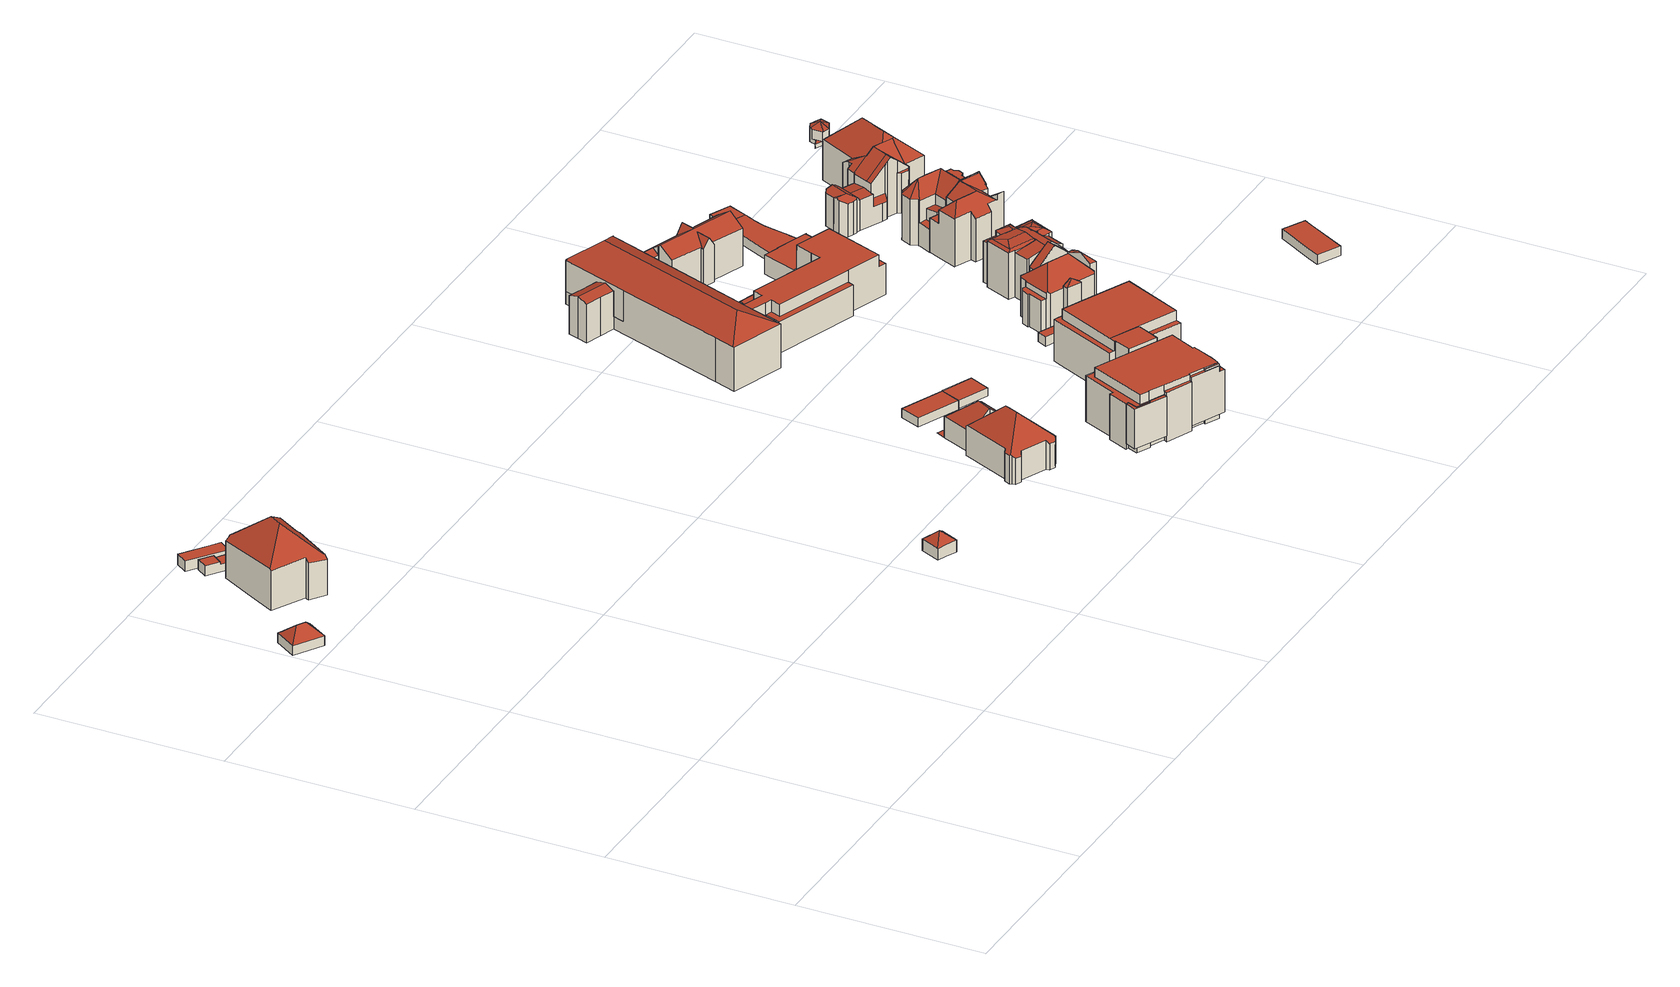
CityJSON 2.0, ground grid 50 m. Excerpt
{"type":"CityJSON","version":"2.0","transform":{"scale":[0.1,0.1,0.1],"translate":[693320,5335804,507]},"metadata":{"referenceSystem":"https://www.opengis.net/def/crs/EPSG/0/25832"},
"CityObjects":{
"building1":{"type":"Building","attributes":{"Gemeindeschluessel":"09162000","HoeheDach":"513.270","HoeheGrund":"507.666","Methode":"2000","NiedrigsteTraufeDesGebaeudes":"510.270","Geometrietyp2DReferenz":"3000","function":"31001_2000","roofType":"3200","measuredHeight":5.6,"storeysAboveGround":1},"geometry":[{"type":"MultiSurface","lod":"2","boundaries":[[[0,1,2,3]],[[3,2,4,5]],[[6,7,1,8]],[[5,4,8,9]],[[3,5,9,0]],[[2,7,6,4]],[[9,8,1,0]],[[6,8,4]],[[2,1,7]]],"semantics":{"surfaces":[{"type":"WallSurface"},{"type":"RoofSurface"},{"type":"GroundSurface"}],"values":[0,0,1,0,2,1,0,1,1]}}]},
"building2":{"type":"Building","attributes":{"Gemeindeschluessel":"09162000","HoeheDach":"525.310","HoeheGrund":"507.690","Methode":"2000","NiedrigsteTraufeDesGebaeudes":"517.414","Geometrietyp2DReferenz":"3000","function":"31001_1000","roofType":"3200","measuredHeight":17.62,"storeysAboveGround":3},"geometry":[{"type":"MultiSurface","lod":"2","boundaries":[[[10,11,12,13,14,15]],[[16,17,18,19,20,21,22,23,24]],[[25,26,27,28,29,30]],[[31,32,13,12]],[[29,33,34,35,36,30]],[[37,38,32,31,39,40]],[[41,19,18,42]],[[24,23,43,44,45,46,47,48]],[[18,17,16,49,50,42]],[[22,51,52,53,44,43,23]],[[10,15,35,34]],[[19,41,54,55,56,20]],[[51,36,35,15,14,13,32,38,37,52]],[[53,52,37,40,57,58,45,44]],[[33,29,28,27,55,54,41,42,50,49,48,47,46,45,58,57,40,39,31,12,11,10,34]],[[21,20,56,26,25,30,36,51,22]],[[27,26,56,55]],[[49,16,24,48]]],"semantics":{"surfaces":[{"type":"WallSurface"},{"type":"RoofSurface"},{"type":"GroundSurface"}],"values":[0,1,0,0,0,0,0,0,0,1,0,0,1,0,2,1,0,0]}}]},
"building3":{"type":"Building","attributes":{"Gemeindeschluessel":"09162000","HoeheDach":"510.190","HoeheGrund":"507.550","Methode":"2000","NiedrigsteTraufeDesGebaeudes":"508.890","Geometrietyp2DReferenz":"3000","function":"51009_1610","roofType":"1000","measuredHeight":2.64},"geometry":[{"type":"MultiSurface","lod":"2","boundaries":[[[59,60,61,62]],[[63,64,65,66]],[[65,64,67,68]],[[69,61,60,67,64,63,70,71,72,73]],[[66,74,75,76,72,71,70,63]],[[76,77,73,72]],[[75,74,66,65,68,59,62,78,77,76]],[[67,60,59,68]],[[61,69,78,62]],[[78,69,73,77]]],"semantics":{"surfaces":[{"type":"RoofSurface"},{"type":"WallSurface"},{"type":"GroundSurface"}],"values":[0,1,0,1,2,1,1,1,1,0]}}]},
"building4":{"type":"Building","attributes":{"Gemeindeschluessel":"09162000","HoeheDach":"510.381","HoeheGrund":"507.580","Methode":"1000","NiedrigsteTraufeDesGebaeudes":"510.381","Geometrietyp2DReferenz":"3000","function":"31001_2000","roofType":"1000","measuredHeight":2.8},"geometry":[{"type":"MultiSurface","lod":"2","boundaries":[[[79,80,81,82,83,84]],[[85,84,83,86]],[[82,81,87,88,86,83]],[[89,90,87,81,80,79]],[[89,79,84,85]],[[90,89,85,86,88,87]]],"semantics":{"surfaces":[{"type":"RoofSurface"},{"type":"WallSurface"},{"type":"GroundSurface"}],"values":[0,1,1,1,1,2]}}]},
"building5":{"type":"Building","attributes":{"Gemeindeschluessel":"09162000","HoeheDach":"526.290","HoeheGrund":"520.610","Methode":"2000","NiedrigsteTraufeDesGebaeudes":"523.634","Geometrietyp2DReferenz":"3000","function":"31001_2000","roofType":"3500","measuredHeight":5.68},"geometry":[{"type":"MultiSurface","lod":"2","boundaries":[[[91,92,93,94,95,96]],[[96,95,97,98,99]],[[100,92,91,101,102,103]],[[101,91,96,99,104,102]],[[105,97,95,94]],[[98,97,105,106,107,108]],[[99,98,108]],[[102,104,108,107,109,103]],[[99,108,104]],[[94,93,92,100,103,109,107,106,105]]],"semantics":{"surfaces":[{"type":"WallSurface"},{"type":"RoofSurface"},{"type":"GroundSurface"}],"values":[0,1,0,1,0,0,1,0,1,2]}}]},
"building6":{"type":"Building","attributes":{"Gemeindeschluessel":"09162000","HoeheDach":"534.470","HoeheGrund":"520.316","Methode":"2000","NiedrigsteTraufeDesGebaeudes":"527.316","Geometrietyp2DReferenz":"3000","function":"31001_1000","roofType":"3200","measuredHeight":14.15,"storeysAboveGround":2},"geometry":[{"type":"MultiSurface","lod":"2","boundaries":[[[110,111,112,113,114,115]],[[116,117,118,119,120,121]],[[122,123,124,125]],[[126,127,128,129,130,124,123,131,132,133,134,121,120,135,136]],[[137,129,128,138]],[[139,140,141,142]],[[138,128,127,126,143]],[[142,141,144,145]],[[144,146,147,148,149,145]],[[120,119,150,115,114,151,135]],[[137,152,125,124,130,129]],[[153,154,113,112]],[[110,115,150,155]],[[136,135,151,146,144,141,140]],[[151,114,113,154,156,147,146]],[[111,110,155,118,117,116,157,158,159,160,122,125,152,137,138,143,161,139,142,145,149,148,162,153,112]],[[162,156,154,153]],[[155,150,119,118]],[[160,159,132,131,123,122]],[[158,157,116,121,134,133]],[[161,143,126,136,140,139]],[[148,147,156,162]],[[158,133,132,159]]],"semantics":{"surfaces":[{"type":"WallSurface"},{"type":"RoofSurface"},{"type":"GroundSurface"}],"values":[0,0,0,1,0,0,0,0,0,1,0,0,0,1,1,2,0,0,0,0,0,0,0]}}]},
"building7":{"type":"Building","attributes":{"Gemeindeschluessel":"09162000","HoeheDach":"530.402","HoeheGrund":"519.993","Methode":"2000","NiedrigsteTraufeDesGebaeudes":"520.113","Geometrietyp2DReferenz":"3000","function":"31001_1000","roofType":"3200","measuredHeight":10.41,"storeysAboveGround":1},"geometry":[{"type":"MultiSurface","lod":"2","boundaries":[[[163,164,165,166,167,168,169,170,171]],[[172,173,174,175,168,167]],[[176,177,165,164]],[[178,179,163,171]],[[180,181,178,171,170,169,168,175,174]],[[182,177,176,179]],[[166,165,177,183]],[[183,173,172,167,166]],[[181,180,174,173,183,177,182]],[[181,182,179,178]],[[179,176,164,163]]],"semantics":{"surfaces":[{"type":"WallSurface"},{"type":"RoofSurface"},{"type":"GroundSurface"}],"values":[0,0,1,0,2,1,0,1,0,0,1]}}]},
"building8":{"type":"Building","attributes":{"Gemeindeschluessel":"09162000","HoeheDach":"531.570","HoeheGrund":"520.810","Methode":"2000","NiedrigsteTraufeDesGebaeudes":"531.570","Geometrietyp2DReferenz":"3000","function":"51009_1610","roofType":"1000","measuredHeight":10.76},"geometry":[{"type":"MultiSurface","lod":"2","boundaries":[[[184,185,186,187]],[[188,189,185,184]],[[187,186,190,191]],[[191,192,193,194,195,188,184,187]],[[192,196,197,193]],[[186,185,189,198,199,197,196,190]],[[194,199,198,195]],[[191,190,196,192]],[[193,197,199,194]],[[195,198,189,188]]],"semantics":{"surfaces":[{"type":"WallSurface"},{"type":"GroundSurface"},{"type":"RoofSurface"}],"values":[0,0,0,1,0,2,0,0,0,0]}}]},
"building9":{"type":"Building","attributes":{"Gemeindeschluessel":"09162000","HoeheDach":"522.218","HoeheGrund":"519.830","Methode":"1000","NiedrigsteTraufeDesGebaeudes":"522.218","Geometrietyp2DReferenz":"3000","function":"31001_2000","roofType":"1000","measuredHeight":2.39},"geometry":[{"type":"MultiSurface","lod":"2","boundaries":[[[200,201,202,203]],[[204,205,206,207]],[[203,202,205,204]],[[207,206,201,200]],[[202,201,206,205]],[[204,207,200,203]]],"semantics":{"surfaces":[{"type":"WallSurface"},{"type":"RoofSurface"},{"type":"GroundSurface"}],"values":[0,0,0,0,1,2]}}]},
"building10":{"type":"Building","attributes":{"Gemeindeschluessel":"09162000","HoeheDach":"534.340","HoeheGrund":"519.198","Methode":"2000","NiedrigsteTraufeDesGebaeudes":"531.710","Geometrietyp2DReferenz":"3000","function":"31001_1000","roofType":"1000","measuredHeight":15.14,"storeysAboveGround":4},"geometry":[{"type":"MultiSurface","lod":"2","boundaries":[[[208,209,210,211]],[[212,213,214,215,216,217]],[[218,219,220,221]],[[211,210,222,223]],[[217,216,224,225]],[[226,227,228,229]],[[230,215,214,231,232,233,234,235,236,237,222,210,209,238]],[[239,240,241,242,237,236]],[[243,244,245,246]],[[246,245,241,240]],[[247,248,249,250]],[[251,252,253,254]],[[227,233,232,228]],[[255,256,257,258]],[[216,215,230,224]],[[212,217,225,259]],[[260,231,214,213]],[[260,261,229,228,232,231]],[[239,255,258,262,263,261,260,213,212,259,264,265,266,218,221,251,254,267,247,250,268,243,246,240]],[[266,269,219,218]],[[221,220,252,251]],[[269,208,211,223,242,241,245,244,270,249,248,271,253,252,220,219]],[[265,264,224,230,238]],[[250,249,270,268]],[[259,225,224,264]],[[266,265,238,209,208,269]],[[223,222,237,242]],[[254,253,271,267]],[[258,257,272,262]],[[273,235,234,272]],[[257,256,273,272]],[[267,271,248,247]],[[255,239,236,235,273,256]],[[263,262,272,234,233,227,226]],[[263,226,229,261]],[[268,270,244,243]]],"semantics":{"surfaces":[{"type":"WallSurface"},{"type":"RoofSurface"},{"type":"GroundSurface"}],"values":[0,0,0,0,1,1,1,0,0,0,0,0,0,0,0,0,0,0,2,0,0,1,0,0,0,0,0,0,0,0,1,0,0,0,0,0]}}]},
"building11":{"type":"Building","attributes":{"Gemeindeschluessel":"09162000","HoeheDach":"533.780","HoeheGrund":"520.600","Methode":"2000","NiedrigsteTraufeDesGebaeudes":"532.270","Geometrietyp2DReferenz":"3000","function":"51009_1610","roofType":"1000","measuredHeight":13.18},"geometry":[{"type":"MultiSurface","lod":"2","boundaries":[[[274,275,276,277,278,279]],[[280,281,282,283]],[[282,281,284,285,286,287]],[[288,285,284,289]],[[286,275,274,287]],[[290,276,275,286,285,288]],[[291,278,277,292]],[[292,277,276,290]],[[290,288,289,280,283,293,291,292]],[[283,282,287,274,279,293]],[[293,279,278,291]],[[289,284,281,280]]],"semantics":{"surfaces":[{"type":"RoofSurface"},{"type":"WallSurface"},{"type":"GroundSurface"}],"values":[0,1,0,1,1,1,1,1,2,1,1,1]}}]},
"building12":{"type":"Building","attributes":{"Gemeindeschluessel":"09162000","HoeheDach":"522.207","HoeheGrund":"520.000","Methode":"1000","NiedrigsteTraufeDesGebaeudes":"522.207","Geometrietyp2DReferenz":"3000","function":"31001_2000","roofType":"1000","measuredHeight":2.21},"geometry":[{"type":"MultiSurface","lod":"2","boundaries":[[[294,295,296,297,298,299]],[[294,300,202,295]],[[301,302,299,298,297,201]],[[299,302,300,294]],[[300,302,301,201,303,202]],[[202,303,201,297,296,295]]],"semantics":{"surfaces":[{"type":"GroundSurface"},{"type":"WallSurface"},{"type":"RoofSurface"}],"values":[0,1,1,1,2,1]}}]},
"building13":{"type":"Building","attributes":{"Gemeindeschluessel":"09162000","HoeheDach":"531.940","HoeheGrund":"519.240","Methode":"2000","NiedrigsteTraufeDesGebaeudes":"531.940","Geometrietyp2DReferenz":"3000","function":"51009_1610","roofType":"1000","measuredHeight":12.7},"geometry":[{"type":"MultiSurface","lod":"2","boundaries":[[[255,239,240,246]],[[255,246,304,305]],[[304,246,240,306]],[[305,304,306,307]],[[307,306,240,239]],[[255,305,307,239]]],"semantics":{"surfaces":[{"type":"GroundSurface"},{"type":"WallSurface"},{"type":"RoofSurface"}],"values":[0,1,1,2,1,1]}}]},
"building14":{"type":"Building","attributes":{"Gemeindeschluessel":"09162000","HoeheDach":"536.900","HoeheGrund":"520.400","Methode":"2000","NiedrigsteTraufeDesGebaeudes":"523.900","Geometrietyp2DReferenz":"3000","function":"31001_2000","roofType":"3100","measuredHeight":16.5,"storeysAboveGround":3},"geometry":[{"type":"MultiSurface","lod":"2","boundaries":[[[308,309,310,311,312,313]],[[314,315,316,317]],[[318,319,320,321]],[[322,323,324]],[[325,326,315,314]],[[322,326,327,323]],[[328,329,330,331]],[[332,333,334,335]],[[317,316,336,337]],[[338,339,340,341]],[[335,334,339,338]],[[342,343,319,318,309,308,326,322,324]],[[344,345,346,347,348,349,350]],[[351,352,333,332]],[[329,353,354,330]],[[329,355,356,340,339,334,333,352,357,345,344,353]],[[358,359,320,319,343,350,349]],[[360,348,347,361]],[[315,326,327,326,308,313,336,316]],[[362,356,355,363]],[[342,364,354,353,344,350,343]],[[341,340,356,362]],[[365,311,310,366]],[[367,357,352,351]],[[368,358,349,348,360,369]],[[359,366,310,321,320]],[[370,337,336,313,312]],[[321,310,309,318]],[[361,371,369,360]],[[368,369,371,372]],[[370,312,311,365]],[[363,355,329,328]],[[325,373,364,342,324,323,327,326]],[[367,374,346,345,357]],[[373,331,330,354,364]],[[374,372,371,361,347,346]],[[373,325,314,317,337,370,365,366,359,358,368,372,374,367,351,332,335,338,341,362,363,328,331]]],"semantics":{"surfaces":[{"type":"RoofSurface"},{"type":"WallSurface"},{"type":"GroundSurface"}],"values":[0,1,0,0,1,1,1,1,1,1,1,1,0,1,0,0,1,1,0,1,0,1,1,1,1,1,1,1,0,1,1,1,1,1,1,1,2]}}]},
"building15":{"type":"Building","attributes":{"Gemeindeschluessel":"09162000","HoeheDach":"534.114","HoeheGrund":"519.855","Methode":"2000","NiedrigsteTraufeDesGebaeudes":"531.306","Geometrietyp2DReferenz":"3000","function":"31001_1000","roofType":"1000","measuredHeight":14.26,"storeysAboveGround":4},"geometry":[{"type":"MultiSurface","lod":"2","boundaries":[[[375,376,377,378]],[[379,380,381,382]],[[383,384,385,386,387,388]],[[389,381,390,391]],[[392,393,394,395,396,397]],[[398,399,400,389,391,401,375,378,402,403,404,405,406,407,408,409,387,386,385,410,411]],[[385,384,412,410]],[[410,412,413,411]],[[401,414,376,375]],[[415,416,417,418,397,396,419,420,421]],[[391,390,414,401]],[[409,422,388,387]],[[423,424,379,382]],[[425,426,427,428,429,407,406,405,404,403]],[[400,423,382,381,389]],[[402,378,377,415,421,425,403]],[[421,420,419,396,395,394,413,412,384,383,388,422,430,429,428,427,426,425]],[[380,379,424,431,432,418,417]],[[430,422,409,408,407,429]],[[390,381,380,417,416,415,377,376,414]],[[424,423,400,399,398,411,413,394,393,431]],[[432,431,393,392,397,418]]],"semantics":{"surfaces":[{"type":"WallSurface"},{"type":"GroundSurface"},{"type":"RoofSurface"}],"values":[0,0,0,0,0,1,0,0,0,0,0,0,2,0,0,0,2,0,0,2,0,2]}}]},
"building16":{"type":"Building","attributes":{"Gemeindeschluessel":"09162000","HoeheDach":"522.996","HoeheGrund":"520.530","Methode":"1000","NiedrigsteTraufeDesGebaeudes":"522.996","Geometrietyp2DReferenz":"3000","function":"31001_2000","roofType":"1000","measuredHeight":2.47},"geometry":[{"type":"MultiSurface","lod":"2","boundaries":[[[433,434,435,436]],[[437,433,436,438]],[[438,436,435,439]],[[439,435,434,440]],[[438,439,440,437]],[[440,434,433,437]]],"semantics":{"surfaces":[{"type":"RoofSurface"},{"type":"WallSurface"},{"type":"GroundSurface"}],"values":[0,1,1,1,2,1]}}]},
"building17":{"type":"Building","attributes":{"Gemeindeschluessel":"09162000","HoeheDach":"531.390","HoeheGrund":"519.630","Methode":"2000","NiedrigsteTraufeDesGebaeudes":"522.330","Geometrietyp2DReferenz":"3000","function":"31001_2000","roofType":"1000","measuredHeight":11.76,"storeysAboveGround":3},"geometry":[{"type":"MultiSurface","lod":"2","boundaries":[[[441,442,443,444,445,446]],[[447,448,449,450,451,452]],[[453,454,455,456,457,452,451,458,459,460,461,462,463,444,443]],[[464,465,441,446]],[[466,467,468,469]],[[470,471,472,473]],[[474,457,456,475]],[[476,447,452,457,474,477]],[[448,478,479,480,481,449]],[[482,483,460,459,484,485]],[[482,485,467,466]],[[486,453,443,442]],[[487,488,479,478]],[[489,490,491,492]],[[493,494,495,496,497,498]],[[499,461,460,500]],[[483,501,502,500,460]],[[445,444,463,503]],[[449,481,504,450]],[[505,506,507,508]],[[509,455,454,510]],[[492,491,488,487]],[[480,484,459,458,504,481]],[[511,512,471,470]],[[489,513,514,515,516,490]],[[480,479,488,491,490,516,496,495,468,467,485,484]],[[497,496,516,515]],[[515,514,507,506,517,518,472,471,512,519,520,521,522,498,497]],[[486,523,524,510,454,453]],[[464,446,445,503,525,499,500,502]],[[465,464,502,501]],[[473,472,518,526]],[[527,520,519,528]],[[529,522,521,530]],[[531,532,524,523]],[[530,521,520,527]],[[533,517,506,505]],[[476,477,532,531]],[[477,474,475,509,510,524,532]],[[525,462,461,499]],[[489,492,487,478,448,447,476,531,523,486,442,441,465,501,483,482,466,469,494,493,529,530,527,528,511,470,473,526,533,505,508,513]],[[469,468,495,494]],[[528,519,512,511]],[[493,498,522,529]],[[503,463,462,525]],[[475,456,455,509]],[[508,507,514,513]],[[526,518,517,533]],[[504,458,451,450]]],"semantics":{"surfaces":[{"type":"WallSurface"},{"type":"RoofSurface"},{"type":"GroundSurface"}],"values":[0,0,1,0,0,0,0,0,0,0,0,0,0,0,0,0,0,0,1,0,0,0,0,0,0,1,0,1,0,1,0,0,0,0,0,0,0,0,1,0,2,0,0,0,0,0,0,0,0]}}]},
"building18":{"type":"Building","attributes":{"Gemeindeschluessel":"09162000","HoeheDach":"535.534","HoeheGrund":"520.361","Methode":"2000","NiedrigsteTraufeDesGebaeudes":"529.340","Geometrietyp2DReferenz":"3000","function":"31001_1000","roofType":"3200","measuredHeight":15.17,"storeysAboveGround":2},"geometry":[{"type":"MultiSurface","lod":"2","boundaries":[[[534,535,536,537]],[[538,539,540,541]],[[542,543,544,545]],[[546,547,548]],[[549,550,551,552]],[[553,554,555,556,557,558]],[[559,560,561,562,563]],[[534,564,565,566,535]],[[567,559,563,568]],[[569,570,571,544,543,572,573]],[[574,552,551,575,576]],[[577,578,579,580,581]],[[582,572,543,542]],[[583,560,584,585]],[[540,539,586,587,583,585]],[[567,588,589,584,560,559]],[[590,589,588,591]],[[592,593,594,595]],[[546,548,596,597,555,554]],[[569,598,599,570]],[[553,600,536,535,566,601,602,603]],[[574,576,604,605]],[[606,607,608,609,598,569]],[[590,541,540,585,584,589]],[[558,600,553]],[[610,557,556,611]],[[545,544,571,612]],[[613,614,565,564]],[[615,587,586,616]],[[580,617,618,619,581]],[[549,591,588,567,568,620,550]],[[578,605,604,621,622,623,579]],[[624,573,572,582]],[[546,554,553,603,625]],[[626,611,556,555,597]],[[627,628,561,629]],[[626,597,596,630]],[[631,577,581,619,632,633]],[[616,586,539,538]],[[606,569,573,624]],[[603,602,575,551,550,620]],[[631,633,608,607]],[[561,628,594,593,547,546,625,562]],[[592,630,596,548,547,593]],[[615,629,561,560,583,587]],[[579,623,617,580]],[[621,632,619,618,622]],[[603,620,568,563,562,625]],[[595,594,628,627]],[[609,601,566,565,614,599,598]],[[610,537,536,600,558,557]],[[621,604,576,575,602,601,609,608,633,632]],[[592,595,627,629,615,616,538,541,590,591,549,552,574,605,578,577,631,607,606,624,582,542,545,612,613,564,534,537,610,611,626,630]],[[623,622,618,617]],[[613,612,571,570,599,614]]],"semantics":{"surfaces":[{"type":"WallSurface"},{"type":"RoofSurface"},{"type":"GroundSurface"}],"values":[0,0,0,0,0,1,1,0,1,1,0,0,0,0,1,1,0,0,1,0,1,0,0,0,0,0,0,0,0,1,0,0,0,0,0,0,0,0,0,0,1,0,1,0,0,1,0,0,0,1,0,1,2,1,0]}}]},
"building19":{"type":"Building","attributes":{"Gemeindeschluessel":"09162000","HoeheDach":"532.662","HoeheGrund":"519.365","Methode":"2000","NiedrigsteTraufeDesGebaeudes":"529.673","Geometrietyp2DReferenz":"3000","function":"31001_2000","roofType":"3100","measuredHeight":13.3,"storeysAboveGround":3},"geometry":[{"type":"MultiSurface","lod":"2","boundaries":[[[634,635,636]],[[637,638,639,640,641]],[[642,643,644,645]],[[646,647,648,649,650]],[[646,651,652,645,644,653,640,639,647]],[[649,654,655,656,650]],[[655,654,642,645,652]],[[657,658,659,660]],[[661,662,663,657,660]],[[661,660,659,664]],[[642,654,649,648,638,637,662,661,664,665,666,667,668,669,643]],[[664,659,670,665]],[[637,641,663,662]],[[656,655,652,651]],[[665,670,671,666]],[[636,635,672]],[[666,671,673,667]],[[672,673,671,670,659,658,663,641,640,653,674,634,636]],[[648,647,639,638]],[[669,653,644,643]],[[657,663,658]],[[668,674,653,669]],[[672,635,634,674,668,667,673]],[[656,651,646,650]]],"semantics":{"surfaces":[{"type":"RoofSurface"},{"type":"WallSurface"},{"type":"GroundSurface"}],"values":[0,1,1,1,0,1,1,0,1,1,2,1,1,0,1,0,1,0,1,1,1,1,1,0]}}]},
"building20":{"type":"Building","attributes":{"Gemeindeschluessel":"09162000","HoeheDach":"534.390","HoeheGrund":"520.390","Methode":"2000","NiedrigsteTraufeDesGebaeudes":"530.600","Geometrietyp2DReferenz":"3000","function":"31001_1000","roofType":"3200","measuredHeight":14,"storeysAboveGround":2},"geometry":[{"type":"MultiSurface","lod":"2","boundaries":[[[675,676,677,678,679,680]],[[681,682,683]],[[679,678,684]],[[685,686,687]],[[683,682,688,689,690,691,692,693]],[[694,695,677,676]],[[626,630,696,697,698,699]],[[700,701,702,703,704,705,706]],[[707,695,708]],[[702,701,709]],[[710,711,712]],[[692,713,693]],[[690,714,715]],[[714,716,680,679,684,717]],[[718,719,720,721,722,723]],[[724,725,726]],[[727,728,723,722]],[[729,730,731,732]],[[733,706,705,734]],[[735,736,737]],[[738,739,740,703]],[[738,702,709,707,708,731,730,741,739]],[[697,726,713,692,742,712,711,698]],[[715,714,717,743]],[[744,745,711,710,743,717]],[[744,700,745]],[[746,747,748,749]],[[725,681,683,713,726]],[[746,750,751,752,747]],[[696,724,726,697]],[[742,691,712]],[[753,688,682,754]],[[753,675,680,716,689,688]],[[735,686,685]],[[705,704,734]],[[755,701,700,744,717]],[[611,756,757,610]],[[692,691,742]],[[693,713,683]],[[752,734,704,748,747]],[[722,721,740,739,727]],[[630,754,682,681,725,724,696]],[[755,717,684]],[[719,749,748,720]],[[694,732,731,708,695]],[[740,721,720,748,704,703]],[[738,703,702]],[[727,739,741,728]],[[700,687,686,758,699,698,711,745]],[[753,754,630,626,611,610,759,750,746,749,719,718,729,732,694,676,675]],[[729,718,723,728,741,730]],[[751,736,735,685,687,733,734,752]],[[755,684,678,677,695,707,709,701]],[[700,706,733,687]],[[611,626,699,758,756]],[[610,757,760,759]],[[689,716,714,690]],[[710,712,691,690,715,743]],[[750,759,760,737,736,751]],[[757,756,758,686,735,737,760]]],"semantics":{"surfaces":[{"type":"WallSurface"},{"type":"RoofSurface"},{"type":"GroundSurface"}],"values":[0,0,0,0,1,0,0,1,1,0,0,0,1,1,0,0,1,0,1,0,0,1,1,1,0,1,0,1,0,1,0,0,0,0,1,0,0,0,0,1,0,0,0,0,0,1,0,0,1,2,0,1,1,0,0,0,1,1,0,1]}}]},
"building21":{"type":"Building","attributes":{"Gemeindeschluessel":"09162000","HoeheDach":"536.250","HoeheGrund":"520.310","Methode":"2000","NiedrigsteTraufeDesGebaeudes":"529.609","Geometrietyp2DReferenz":"3000","function":"31001_1000","roofType":"3200","measuredHeight":15.94,"storeysAboveGround":2},"geometry":[{"type":"MultiSurface","lod":"2","boundaries":[[[761,762,763,764]],[[765,766,767,768,769]],[[770,771,772,773,774,775,776,777,767,766,765,778]],[[779,780,781]],[[782,768,783,784]],[[785,769,786,787,788,789,790]],[[791,792,793,794,795,796,797,798,777,776,799]],[[800,764,763,801,802,803]],[[796,795,804,805,779,781,797]],[[764,800,803,806,807,794,793,792,791,799,808,809,810,811,812,813,814,790,789,788,815,816,817,818,761]],[[798,797,781]],[[786,769,768,782]],[[778,765,769,785]],[[784,783,819,820,821,762,761,818,817,816,815,788,787]],[[782,784,787,786]],[[767,822,819,783,768]],[[777,798,781,780,819,822,767]],[[773,772,771,812,811,810]],[[814,813,812,771,770,778,785,790]],[[780,823,802,801,763,762,821,820,819]],[[794,807,806,803,802,823,805,804,795]],[[775,774,809,808,799,776]],[[805,823,780,779]],[[809,774,773,810]]],"semantics":{"surfaces":[{"type":"WallSurface"},{"type":"RoofSurface"},{"type":"GroundSurface"}],"values":[0,1,1,0,0,0,0,0,1,2,0,0,1,0,1,1,1,0,0,1,0,0,0,0]}}]},
"building22":{"type":"Building","attributes":{"Gemeindeschluessel":"09162000","HoeheDach":"522.330","HoeheGrund":"519.532","Methode":"2000","NiedrigsteTraufeDesGebaeudes":"522.330","Geometrietyp2DReferenz":"3000","function":"31001_2000","roofType":"1000","measuredHeight":2.8,"storeysAboveGround":1},"geometry":[{"type":"MultiSurface","lod":"2","boundaries":[[[824,825,520,826]],[[520,825,827,521]],[[828,521,827,829]],[[829,827,825,824]],[[828,829,824,826]],[[826,520,521,828]]],"semantics":{"surfaces":[{"type":"WallSurface"},{"type":"RoofSurface"},{"type":"GroundSurface"}],"values":[0,1,0,0,2,0]}}]},
"building23":{"type":"Building","attributes":{"Gemeindeschluessel":"09162000","HoeheDach":"536.444","HoeheGrund":"520.220","Methode":"2000","NiedrigsteTraufeDesGebaeudes":"526.520","Geometrietyp2DReferenz":"3000","function":"31001_1000","roofType":"3100","measuredHeight":16.22,"storeysAboveGround":2},"geometry":[{"type":"MultiSurface","lod":"2","boundaries":[[[830,831,832,833,834,835,836]],[[837,838,832,831,830,839,840,841,842,843,844,845,846,847,848,849,850,851,852,853,854,855,856,857,858,859,860,861,862,863,864,865,866,867,868,869,870]],[[871,872,873,874,875,876,877]],[[861,878,879,862]],[[880,870,869,881]],[[882,877,883,884,885,850,849,848,847]],[[851,850,885,886,887,852]],[[888,889,890,891,867,866,865,864,892]],[[870,880,893,837]],[[894,871,877,883,877,882]],[[834,833,895,893,880,881,896,891,890,897]],[[875,874,898,899,900,876]],[[846,845,844,843,842,841,840,901,902,903,904,905,906,907,908,894,882,847]],[[885,884,876,900,886]],[[837,893,895,838]],[[864,863,862,879,909,892]],[[910,897,890,889]],[[900,899,898,888,892,909,879,878,911,912,913,914,915,916]],[[886,900,917,918,887]],[[835,834,897,910]],[[907,906,874,873]],[[852,887,918,853]],[[903,902,901,919,836,835,910,904]],[[914,913,912,859,858,857,856,915]],[[912,911,878,861,860,859]],[[907,873,872,908]],[[839,919,901,840]],[[918,917,916,915,856,855,854,853]],[[868,896,881,869]],[[877,876,884,883]],[[838,895,833,832]],[[905,920,898,874,906]],[[904,910,889,888,898,920,905]],[[919,839,830,836]],[[900,916,917]],[[894,908,872,871]],[[867,891,896,868]]],"semantics":{"surfaces":[{"type":"WallSurface"},{"type":"GroundSurface"},{"type":"RoofSurface"}],"values":[0,1,0,0,0,0,0,0,0,2,2,2,0,2,0,0,0,2,2,0,0,0,2,0,0,2,0,0,0,0,0,2,2,0,2,0,0]}}]},
"building24":{"type":"Building","attributes":{"Gemeindeschluessel":"09162000","HoeheDach":"523.306","HoeheGrund":"520.720","Methode":"1000","NiedrigsteTraufeDesGebaeudes":"523.306","Geometrietyp2DReferenz":"3000","function":"31001_2000","roofType":"1000","measuredHeight":2.59},"geometry":[{"type":"MultiSurface","lod":"2","boundaries":[[[921,922,923,924]],[[925,926,927,928,929,930]],[[928,927,931,932]],[[932,931,922,921]],[[921,924,933,930,929,928,932]],[[933,924,923,934,925,930]],[[934,923,922,931,927,926,925]]],"semantics":{"surfaces":[{"type":"WallSurface"},{"type":"GroundSurface"},{"type":"RoofSurface"}],"values":[0,0,0,0,1,0,2]}}]},
"building25":{"type":"Building","attributes":{"Gemeindeschluessel":"09162000","HoeheDach":"536.600","HoeheGrund":"519.000","Methode":"2000","NiedrigsteTraufeDesGebaeudes":"523.843","Geometrietyp2DReferenz":"3000","function":"31001_1000","roofType":"3200","measuredHeight":17.6,"storeysAboveGround":2},"geometry":[{"type":"MultiSurface","lod":"2","boundaries":[[[935,936,937,938]],[[939,940,941,942]],[[943,944,945,946]],[[947,948,949,938,937]],[[950,951,952,953]],[[954,955,951,950]],[[956,957,958,959,960,961,962,963,964,965,966,967,968,969,954,950,953,970,948,947,971,972,973,943,946,974,975,976,977,978,979,980,981,982,983]],[[935,984,985,986,987,988,989]],[[990,991,992,993,994,995,941,940]],[[996,997,998,999]],[[1000,1001,1002,1003,1004,1005]],[[959,940,939,1006,960]],[[936,1007,971,947,937]],[[1008,942,941,995]],[[976,975,1009,1010,1011,1012]],[[978,1013,1014,979]],[[935,938,949,1015,952,951,955,984]],[[996,1016,1017,997]],[[972,1018,1019,973]],[[943,973,1019,1020,944]],[[1003,1006,998,1004]],[[981,980,1021,1017,1016,1022]],[[969,968,1023,1024,1025,1026]],[[1027,1028,1029,1030]],[[1031,1011,1010,1032,1033,1034]],[[1008,998,1006,939,942]],[[989,988,945,944,1020]],[[963,1027,1030,964]],[[935,989,1020,1019,1018,1007,936]],[[1023,1035,1036,1037,1024]],[[965,964,1030,1000,1005,1038]],[[1017,1021,1039,997]],[[1040,1041,1038,1005,1004,1031,1034]],[[999,998,1008]],[[1031,1004,998,997,1042,1012,1011]],[[965,1038,1041,966]],[[958,990,940,959]],[[1036,1040,1034,1033,1037]],[[994,993,1043,1044,1045]],[[982,981,1022,1045,1044]],[[1032,1046,1047,1026,1025,1033]],[[954,969,1026,1047,985,984,955]],[[1018,972,971,1007]],[[956,992,991,957]],[[996,999,1008,995,994,1045,1022,1016]],[[1029,1001,1000,1030]],[[985,1047,1046,1048,986]],[[961,960,1006,1003,1002]],[[962,961,1002,1001,1029,1028]],[[967,966,1041,1040,1036,1035]],[[974,946,945,988,987]],[[997,1039,1014,1013,1049,1042]],[[962,1028,1027,963]],[[1037,1033,1025,1024]],[[1046,1032,1010,1009,1048]],[[980,979,1014,1039,1021]],[[982,1044,1043,983]],[[977,976,1012,1042,1049]],[[949,948,970,1015]],[[975,974,987,986,1048,1009]],[[956,983,1043,993,992]],[[967,1035,1023,968]],[[953,952,1015,970]],[[977,1049,1013,978]],[[957,991,990,958]]],"semantics":{"surfaces":[{"type":"RoofSurface"},{"type":"WallSurface"},{"type":"GroundSurface"}],"values":[0,0,1,1,1,1,2,0,0,1,0,1,1,0,1,1,0,1,1,1,0,1,1,0,1,0,0,1,0,0,1,0,0,1,0,1,1,1,0,1,0,1,1,1,0,1,1,1,1,1,1,0,1,1,0,1,1,1,1,1,1,1,1,1,1]}}]},
"building26":{"type":"Building","attributes":{"Gemeindeschluessel":"09162000","HoeheDach":"524.140","HoeheGrund":"519.080","Methode":"2000","NiedrigsteTraufeDesGebaeudes":"523.253","Geometrietyp2DReferenz":"3000","function":"31001_1000","roofType":"3200","measuredHeight":5.06},"geometry":[{"type":"MultiSurface","lod":"2","boundaries":[[[1050,1051,1052,1053]],[[1054,1055,1056,1057]],[[1052,1057,1056,1058,1059,1053]],[[1060,1061,1051,1050]],[[1055,1061,1060,1058,1056]],[[1051,1054,1057,1052]],[[1051,1061,1055,1054]],[[1050,1053,1059,1058,1060]]],"semantics":{"surfaces":[{"type":"WallSurface"},{"type":"RoofSurface"},{"type":"GroundSurface"}],"values":[0,1,0,0,0,1,1,2]}}]},
"building27":{"type":"Building","attributes":{"Gemeindeschluessel":"09162000","HoeheDach":"524.150","HoeheGrund":"519.200","Methode":"2000","NiedrigsteTraufeDesGebaeudes":"520.270","Geometrietyp2DReferenz":"3000","function":"31001_2000","roofType":"3600","measuredHeight":4.95},"geometry":[{"type":"MultiSurface","lod":"2","boundaries":[[[1062,1063,1064,1065,1066,1067,1068,1069,1070,1071,1072,1073,1074,1075,1076,1077,1078]],[[1079,1080,1081,1082,1083,1084]],[[1085,1079,1086,1087,1088,1089]],[[1090,1080,1079]],[[1091,1079,1085]],[[1064,1063,1062,1078,1092,1093,1081,1080,1090]],[[1089,1088,1087,1094,1095,1096]],[[1097,1098,1099]],[[1100,1101,1094,1087,1086,1102,1073,1072,1071,1070,1069]],[[1082,1081,1093,1097,1099,1083]],[[1083,1099,1098,1103,1077,1076,1075,1074,1084]],[[1093,1092,1103,1098,1097]],[[1067,1066,1065,1091,1085,1089,1096,1104,1068]],[[1065,1064,1090,1091]],[[1068,1104,1100,1069]],[[1102,1084,1074,1073]],[[1077,1103,1092,1078]],[[1079,1084,1102,1086]],[[1096,1095,1094,1101,1100,1104]],[[1090,1079,1091]]],"semantics":{"surfaces":[{"type":"GroundSurface"},{"type":"RoofSurface"},{"type":"WallSurface"}],"values":[0,1,1,1,1,2,2,1,2,2,2,1,2,2,2,2,2,1,1,1]}}]}
},
"vertices":[
[118,1581,7],[118,1581,33],[81,1524,33],[81,1524,7],[6,1571,33],[6,1571,7],[52,1583,63],[73,1570,63],[44,1628,33],[44,1628,7],
[344,1826,7],[345,1827,7],[345,1828,7],[345,1828,113],[345,1827,114],[344,1826,116],[258,1661,118],[256,1657,114],[253,1651,108],[294,1622,104],[299,1631,113],[298,1633,114],[273,1737,183],[172,1712,119],[170,1708,115],[363,1735,114],[369,1732,108],[369,1732,7],[363,1735,7],[357,1738,7],[357,1738,120],[307,1855,7],[307,1855,110],[386,1791,7],[391,1801,7],[391,1801,114],[386,1791,124],[303,1847,117],[305,1851,114],[305,1851,7],[303,1847,7],[294,1622,7],[253,1651,7],[208,1779,114],[258,1871,108],[258,1871,7],[208,1779,7],[172,1712,7],[170,1708,7],[258,1661,7],[256,1657,7],[293,1769,183],[269,1866,119],[264,1868,114],[299,1631,7],[302,1637,7],[302,1637,113],[269,1866,7],[264,1868,7],
[305,1877,25],[326,1906,25],[300,1924,25],[279,1896,25],[352,1887,5],[352,1887,19],[332,1858,19],[332,1858,5],[326,1906,19],[305,1877,19],[300,1924,32],[326,1906,5],[300,1924,5],[267,1948,5],[267,1948,32],[305,1877,5],[279,1896,5],[247,1919,5],[247,1919,32],[279,1896,32],
[336,1902,34],[358,1933,34],[359,1933,34],[332,1952,34],[265,2000,34],[244,1970,34],[244,1970,6],[265,2000,6],[359,1933,6],[332,1952,6],[336,1902,6],[358,1933,6],
[933,287,168],[933,287,136],[933,288,136],[935,292,136],[935,292,169],[933,288,169],[958,337,167],[957,337,167],[919,324,193],[903,300,136],[903,300,167],[881,309,166],[881,309,136],[881,310,167],[958,337,136],[957,337,136],[904,362,136],[904,362,167],[881,310,136],
[1408,285,133],[1463,412,133],[1464,414,133],[1464,414,213],[1463,412,216],[1408,285,216],[1398,258,133],[1400,259,133],[1405,261,133],[1405,261,209],[1400,259,213],[1398,258,211],[1372,270,133],[1372,270,212],[1303,301,212],[1303,301,133],[1277,311,210],[1277,311,209],[1279,303,203],[1295,296,203],[1300,300,209],[1373,267,209],[1374,261,204],[1390,254,204],[1396,257,209],[1362,341,275],[1276,314,212],[1295,296,133],[1279,303,133],[1274,318,133],[1274,318,210],[1281,333,210],[1281,333,133],[1277,311,133],[1290,336,216],[1290,336,133],[1345,463,217],[1347,467,213],[1347,467,133],[1345,463,133],[1411,274,210],[1378,378,275],[1300,300,133],[1413,437,133],[1413,437,213],[1411,274,133],[1363,460,213],[1396,257,133],[1390,254,133],[1374,261,133],[1373,267,133],[1276,314,133],[1363,460,133],
[1363,460,187],[1402,550,188],[1402,551,187],[1402,551,131],[1413,576,131],[1413,576,130],[1402,551,130],[1402,550,130],[1363,460,130],[1497,539,131],[1515,531,131],[1515,531,130],[1497,539,130],[1431,477,234],[1503,505,187],[1413,437,130],[1413,437,234],[1503,505,130],[1464,414,130],[1464,414,187],[1503,505,131],
[1634,89,138],[1634,89,246],[1629,80,246],[1629,80,138],[1591,109,138],[1591,109,246],[1541,120,246],[1541,120,138],[1555,150,138],[1563,148,138],[1552,121,138],[1589,103,138],[1555,150,246],[1563,148,246],[1589,103,246],[1552,121,246],
[1560,635,128],[1560,635,152],[1537,581,152],[1537,581,128],[1422,630,128],[1422,630,152],[1445,684,152],[1445,684,128],
[1591,108,247],[1591,108,273],[1567,119,273],[1567,119,247],[1700,49,122],[1705,58,122],[1705,58,273],[1704,57,273],[1704,57,256],[1700,49,256],[1552,121,122],[1552,121,247],[1563,148,247],[1563,148,122],[1634,271,273],[1634,271,247],[1634,89,256],[1629,80,256],[1781,17,271],[1783,22,271],[1744,39,271],[1742,35,271],[1634,89,273],[1745,40,273],[1744,39,273],[1783,22,273],[1794,42,273],[1820,102,273],[1816,104,273],[1848,174,273],[1591,109,273],[1816,104,122],[1853,184,122],[1853,184,247],[1848,174,247],[1870,183,122],[1870,183,247],[1867,177,247],[1867,177,122],[1629,292,122],[1629,292,247],[1749,238,247],[1749,238,122],[1555,150,122],[1555,150,247],[1579,205,247],[1579,205,122],[1831,96,122],[1831,96,247],[1805,37,247],[1805,37,122],[1629,80,122],[1745,40,122],[1742,35,122],[1794,42,122],[1781,17,122],[1634,89,122],[1591,109,122],[1589,103,122],[1589,200,122],[1826,203,122],[1589,103,247],[1826,203,247],[1589,200,247],[1794,42,247],[1820,102,247],
[1776,14,268],[1778,19,268],[1742,35,268],[1745,40,268],[1705,58,268],[1700,49,268],[1805,37,136],[1805,37,253],[1791,8,253],[1791,8,136],[1794,42,253],[1781,17,253],[1778,19,253],[1776,14,253],[1781,17,136],[1794,42,136],[1742,35,136],[1705,58,136],[1745,40,136],[1700,49,136],
[1620,546,130],[1537,581,130],[1548,608,130],[1560,635,130],[1561,635,130],[1644,600,130],[1620,546,152],[1561,635,152],[1644,600,152],[1548,608,152],
[1867,177,249],[1831,96,249],[1853,184,249],[1816,104,249],
[1508,1494,249],[1518,1522,239],[1517,1522,239],[1475,1536,239],[1433,1551,239],[1424,1524,249],[1457,1482,134],[1457,1482,239],[1415,1496,239],[1415,1496,134],[1518,1522,169],[1552,1619,169],[1552,1620,169],[1517,1522,169],[1499,1467,169],[1498,1467,169],[1488,1437,169],[1499,1467,134],[1499,1467,239],[1498,1467,239],[1513,1036,134],[1513,1036,254],[1367,1086,254],[1367,1086,134],[1673,1489,134],[1673,1489,254],[1672,1486,254],[1672,1486,134],[1424,1523,249],[1424,1523,134],[1665,1469,134],[1665,1469,255],[1570,1198,254],[1570,1198,134],[1488,1437,254],[1552,1619,254],[1607,1544,299],[1700,1568,255],[1640,1589,255],[1640,1590,254],[1605,1602,254],[1605,1601,255],[1554,1619,255],[1678,1503,134],[1678,1503,254],[1459,1123,299],[1367,1088,255],[1534,1096,255],[1548,1137,254],[1700,1568,254],[1605,1601,134],[1552,1620,134],[1605,1602,169],[1640,1590,169],[1548,1137,134],[1534,1096,134],[1388,1146,255],[1475,1536,134],[1517,1522,134],[1700,1568,134],[1609,1611,134],[1609,1611,169],[1433,1551,134],[1643,1600,169],[1643,1600,134],[1388,1146,134],[1640,1589,134],
[1751,242,129],[1751,242,270],[1769,284,270],[1769,284,129],[1854,264,244],[1854,264,270],[1848,250,270],[1848,250,244],[1935,443,243],[1979,423,243],[1979,423,129],[1935,443,129],[1898,459,129],[1898,459,243],[1848,250,129],[1826,203,270],[1826,203,129],[1926,424,271],[2029,377,271],[2029,377,243],[1926,424,243],[1844,461,243],[1844,461,271],[2029,377,129],[1957,217,129],[1951,203,129],[1749,238,129],[1766,286,129],[1751,292,129],[1752,293,129],[1758,307,129],[1830,467,129],[1835,478,129],[1849,471,129],[1894,450,129],[1975,414,129],[2033,388,129],[1975,414,243],[2033,388,243],[1749,238,270],[1766,286,270],[1766,287,270],[1772,301,270],[1772,301,271],[1772,301,243],[1766,287,243],[1766,286,243],[1894,450,243],[1951,203,244],[1957,217,244],[1751,292,243],[1752,293,243],[1758,307,243],[1830,467,243],[1835,478,243],[1849,471,243],[1957,217,271],[1854,264,271],
[1925,501,160],[1935,526,160],[1889,546,160],[1878,521,160],[1925,501,135],[1878,521,135],[1889,546,135],[1935,526,135],
[1570,1198,126],[1548,1137,126],[1548,1137,244],[1558,1165,244],[1558,1165,212],[1570,1198,212],[1821,1012,126],[1939,971,126],[1939,971,211],[1917,979,211],[1917,979,244],[1821,1012,244],[1600,1119,244],[1599,1118,244],[1617,1112,244],[1608,1085,244],[1821,1011,244],[1973,1137,244],[1872,1172,244],[1855,1125,244],[1845,1096,244],[1637,1168,244],[1627,1141,244],[1620,1182,212],[1620,1182,126],[1864,1176,126],[1864,1176,179],[1896,1268,179],[1896,1268,126],[2057,1353,126],[2057,1353,153],[2054,1342,153],[2054,1342,126],[1821,1011,212],[1608,1085,212],[1815,995,126],[1815,995,212],[1995,1131,126],[1995,1131,179],[1995,1130,179],[1995,1130,211],[1872,1173,126],[1855,1125,126],[1872,1172,179],[1872,1173,179],[1600,1119,126],[1994,1131,126],[1994,1131,179],[2027,1223,126],[2027,1223,179],[2025,1223,179],[2025,1223,126],[2012,1414,126],[1938,1253,126],[1938,1253,179],[1938,1255,179],[1938,1255,153],[2012,1414,153],[1845,1096,212],[1855,1125,212],[1627,1200,126],[1627,1200,212],[1627,1141,212],[1973,1137,211],[2042,1277,126],[2042,1277,153],[2039,1262,153],[2039,1262,126],[1617,1112,212],[1599,1118,212],[2067,1380,126],[2067,1380,153],[2032,1238,126],[2032,1238,153],[2028,1224,153],[2028,1224,179],[2047,1304,153],[2050,1323,153],[2073,1395,153],[2081,1410,153],[2022,1436,153],[2017,1427,153],[1590,1092,126],[1590,1092,212],[1637,1168,212],[2050,1323,126],[2081,1410,126],[2073,1395,126],[2017,1427,126],[2022,1436,126],[1584,1075,126],[1584,1075,212],[2047,1304,126],
[1987,640,134],[1987,640,239],[2031,621,239],[2031,621,134],[2133,531,134],[2133,531,224],[2120,524,224],[2120,524,134],[1942,598,134],[1942,598,223],[1950,617,223],[1950,617,134],[2123,584,246],[2136,579,246],[2136,579,235],[2087,508,134],[2087,508,239],[2081,495,239],[2081,495,134],[2038,619,238],[2085,600,280],[2095,623,280],[2093,624,277],[2042,645,232],[2032,622,233],[2102,537,267],[2133,563,251],[2132,563,251],[2116,570,251],[2101,538,267],[1979,637,134],[1979,637,239],[1982,638,241],[2104,501,252],[2088,508,252],[1940,551,223],[1970,619,223],[1961,623,223],[1943,597,223],[1927,557,223],[2071,489,134],[2076,492,243],[2071,489,238],[1977,512,134],[2016,496,134],[2016,496,243],[1977,512,244],[1977,512,243],[1943,597,134],[2133,563,224],[2117,526,251],[2117,526,224],[2141,552,224],[2138,560,224],[2106,501,251],[2116,526,251],[2116,526,134],[2106,501,134],[2134,575,134],[2134,575,248],[2136,573,248],[2136,573,134],[2147,602,234],[2102,621,274],[1940,551,238],[1970,619,238],[2032,622,238],[2000,576,285],[2059,552,285],[2122,585,238],[2022,510,238],[2022,510,134],[1940,551,134],[1944,542,134],[1944,542,238],[1942,547,242],[2042,645,134],[2093,624,134],[1961,623,134],[1971,618,134],[1971,618,239],[2138,560,134],[2141,552,134],[2002,516,256],[2002,518,256],[1982,526,243],[2088,508,238],[2022,509,238],[2022,509,243],[2016,496,244],[1927,557,134],[2122,585,246],[2102,621,134],[2132,566,134],[2132,566,250],[2132,563,134],[2147,602,134],[1983,526,134],[1982,526,238],[1983,526,238],
[1844,1445,227],[1828,1451,256],[1814,1412,256],[1708,1451,124],[1696,1413,124],[1696,1413,231],[1707,1448,257],[1708,1451,254],[1817,1367,124],[1910,1332,124],[1910,1332,227],[1817,1367,229],[1783,1376,227],[1785,1380,229],[1785,1380,124],[1782,1371,124],[1782,1371,227],[1811,1404,252],[1816,1365,227],[1924,1372,257],[1814,1360,124],[1814,1360,227],[1798,1365,252],[1709,1454,227],[1715,1471,240],[1672,1486,240],[1665,1469,227],[1665,1469,124],[1709,1454,124],[1709,1454,252],[1672,1486,124],[1673,1489,124],[1678,1503,124],[1721,1488,124],[1938,1413,124],[1924,1372,124],[1673,1489,237],[1678,1503,227],[1811,1457,227],[1721,1488,227],[1938,1413,227],
[2207,720,134],[2156,740,134],[2156,740,256],[2157,740,255],[2157,740,254],[2207,720,254],[2167,656,247],[2167,656,254],[2156,661,254],[2156,737,255],[2111,662,260],[2111,662,266],[2113,668,266],[2176,653,254],[2177,655,255],[2170,672,263],[2152,679,263],[2150,674,259],[2146,665,254],[2161,755,134],[2161,755,257],[2147,602,236],[2124,612,259],[2107,619,274],[2102,621,271],[2137,726,266],[2132,728,266],[2123,732,266],[2105,740,266],[2068,755,266],[2076,718,270],[2125,697,270],[2133,743,269],[2121,772,257],[2127,730,269],[2135,686,263],[2135,686,274],[2148,681,263],[2146,665,259],[2184,707,263],[2157,697,268],[2206,719,254],[2150,721,263],[2081,785,134],[2072,763,134],[2072,763,260],[2072,764,260],[2072,764,246],[2081,785,246],[2150,611,236],[2150,611,246],[2127,620,259],[2109,748,246],[2117,769,246],[2119,769,134],[2119,769,256],[2120,772,256],[2120,772,134],[2114,669,266],[2044,698,266],[2078,676,260],[2051,687,260],[2051,687,255],[2105,740,255],[2109,748,255],[2109,748,260],[2117,769,255],[2152,679,259],[2142,704,268],[2150,721,266],[2141,702,274],[2034,695,134],[2034,695,260],[2063,766,260],[2063,766,134],[2052,688,134],[2052,688,261],[2035,695,261],[2176,653,134],[2167,656,134],[2150,721,255],[2093,624,265],[2042,645,256],[2095,624,266],[2035,648,134],[2035,648,255],
[2291,900,133],[2291,900,292],[2282,878,270],[2282,878,133],[2152,891,292],[2171,883,292],[2210,867,292],[2183,911,263],[2137,930,263],[2160,858,265],[2161,857,265],[2160,855,263],[2156,843,251],[2202,824,251],[2207,835,263],[2208,838,265],[2234,827,265],[2116,877,265],[2260,878,240],[2260,878,263],[2247,848,263],[2183,911,226],[2197,940,263],[2197,940,226],[2114,877,263],[2137,930,226],[2150,960,226],[2150,960,133],[2137,930,133],[2114,877,133],[2234,827,133],[2237,825,133],[2254,818,133],[2255,818,133],[2255,818,280],[2254,818,280],[2237,825,280],[2237,825,263],[2208,838,133],[2281,879,133],[2281,879,270],[2280,879,270],[2280,879,133],[2272,858,250],[2277,871,240],[2277,871,133],[2272,858,133],[2207,835,133],[2202,824,133],[2156,843,133],[2160,855,133],[2161,857,133],[2160,858,133],[2116,877,133],[2197,940,133],[2235,924,133],[2273,908,133],[2290,901,133],[2235,924,292],[2273,908,292],[2290,901,292],[2222,894,292],[2277,871,263],
[2101,1460,125],[2101,1460,153],[2081,1410,125],[2044,1485,153],[2022,1436,125],[2044,1485,125],
[2299,923,132],[2304,937,132],[2313,957,132],[2313,957,257],[2304,937,257],[2304,937,255],[2299,923,270],[2324,960,132],[2314,956,132],[2300,923,132],[2291,900,132],[2290,901,132],[2275,907,132],[2236,924,132],[2235,924,132],[2195,941,132],[2171,951,132],[2150,960,132],[2166,995,132],[2166,996,132],[2167,998,132],[2160,1016,132],[2160,1017,132],[2172,1044,132],[2173,1045,132],[2189,1052,132],[2190,1052,132],[2211,1043,132],[2235,1033,132],[2236,1033,132],[2236,1034,132],[2242,1046,132],[2287,1027,132],[2282,1014,132],[2282,1013,132],[2313,1000,132],[2315,999,132],[2328,993,132],[2324,983,132],[2325,982,132],[2329,973,132],[2186,987,195],[2186,987,226],[2211,976,226],[2211,976,255],[2186,987,255],[2166,995,255],[2166,995,195],[2242,1046,238],[2287,1027,237],[2329,973,257],[2325,982,257],[2150,960,195],[2166,996,195],[2166,996,255],[2167,998,257],[2160,1016,256],[2160,1017,256],[2313,1000,256],[2315,999,255],[2315,999,257],[2328,993,257],[2282,1013,256],[2324,960,257],[2171,951,195],[2314,956,257],[2324,983,257],[2290,943,257],[2263,988,294],[2223,1005,294],[2199,1015,294],[2291,900,294],[2290,901,294],[2275,907,294],[2236,924,294],[2235,924,294],[2195,941,255],[2195,941,232],[2171,951,232],[2282,1014,255],[2290,943,255],[2236,1034,255],[2236,1033,256],[2235,1033,256],[2211,1043,256],[2190,1052,256],[2189,1052,256],[2173,1045,257],[2172,1044,256],[2300,923,270],[2250,960,294],
[2614,187,137],[2614,187,163],[2558,83,163],[2558,83,137],[2496,115,163],[2513,145,163],[2568,242,163],[2568,242,137],[2513,145,137],[2496,115,137],[2627,211,163],[2627,211,137],[2497,115,137],[2497,115,163],
[2168,1187,224],[2158,1215,211],[2144,1210,217],[2139,1199,224],[2342,1120,230],[2397,1097,229],[2366,1161,279],[2360,1163,279],[2182,1248,120],[2182,1248,210],[2205,1238,211],[2205,1238,120],[2144,1210,120],[2137,1193,120],[2137,1193,220],[2172,1163,120],[2172,1163,212],[2162,1166,211],[2162,1166,120],[2174,1165,120],[2174,1165,213],[2458,1262,120],[2446,1235,120],[2449,1234,120],[2397,1097,120],[2342,1121,120],[2336,1106,120],[2320,1100,120],[2301,1108,120],[2297,1119,120],[2271,1130,120],[2264,1133,120],[2261,1127,120],[2246,1133,120],[2185,1160,120],[2146,1172,120],[2158,1216,120],[2169,1243,120],[2175,1245,120],[2207,1227,120],[2210,1226,120],[2251,1207,120],[2260,1230,120],[2272,1225,120],[2275,1233,120],[2283,1255,120],[2309,1243,120],[2355,1343,120],[2470,1292,120],[2177,1163,213],[2181,1162,210],[2209,1226,210],[2207,1227,212],[2205,1235,215],[2189,1235,224],[2449,1234,236],[2446,1235,239],[2458,1262,239],[2467,1283,239],[2387,1255,296],[2355,1182,296],[2287,1194,229],[2287,1194,262],[2305,1186,279],[2305,1186,249],[2297,1119,263],[2331,1105,232],[2336,1106,229],[2342,1120,229],[2287,1143,279],[2279,1127,279],[2342,1121,229],[2158,1216,211],[2333,1174,279],[2210,1226,203],[2249,1208,204],[2249,1208,229],[2251,1207,230],[2272,1225,240],[2275,1233,240],[2146,1172,211],[2308,1243,229],[2308,1243,230],[2169,1243,210],[2175,1245,213],[2178,1246,215],[2283,1255,230],[2309,1243,230],[2246,1133,169],[2221,1144,170],[2221,1144,204],[2185,1160,204],[2301,1108,229],[2320,1100,229],[2331,1105,229],[2297,1119,229],[2231,1166,229],[2235,1175,208],[2224,1150,205],[2224,1150,229],[2261,1127,168],[2263,1133,188],[2224,1150,188],[2271,1130,272],[2277,1238,240],[2263,1133,265],[2264,1133,265],[2251,1209,230],[2470,1292,229],[2355,1343,229],[2354,1341,232],[2194,1192,208],[2181,1162,204],[2209,1226,203],[2260,1230,230],
[2487,1250,121],[2487,1250,163],[2458,1262,163],[2458,1262,121],[2484,1269,171],[2499,1278,164],[2470,1292,163],[2464,1277,171],[2470,1292,121],[2464,1277,121],[2499,1278,121],[2499,1278,163],
[2547,1443,122],[2547,1442,122],[2538,1416,122],[2513,1404,122],[2496,1411,122],[2496,1412,122],[2474,1421,122],[2491,1429,122],[2492,1432,122],[2495,1440,122],[2497,1445,122],[2497,1447,122],[2516,1456,122],[2517,1456,122],[2532,1451,122],[2533,1451,122],[2553,1460,122],[2517,1429,171],[2547,1442,159],[2547,1443,159],[2530,1450,159],[2517,1456,159],[2516,1456,159],[2496,1411,159],[2497,1445,160],[2495,1440,159],[2495,1433,159],[2496,1412,159],[2538,1416,159],[2513,1404,159],[2553,1460,133],[2547,1443,133],[2495,1440,133],[2495,1433,133],[2496,1412,133],[2530,1450,133],[2532,1451,133],[2517,1456,133],[2491,1429,133],[2492,1432,133],[2497,1447,159],[2533,1451,133],[2474,1421,133]
]}
